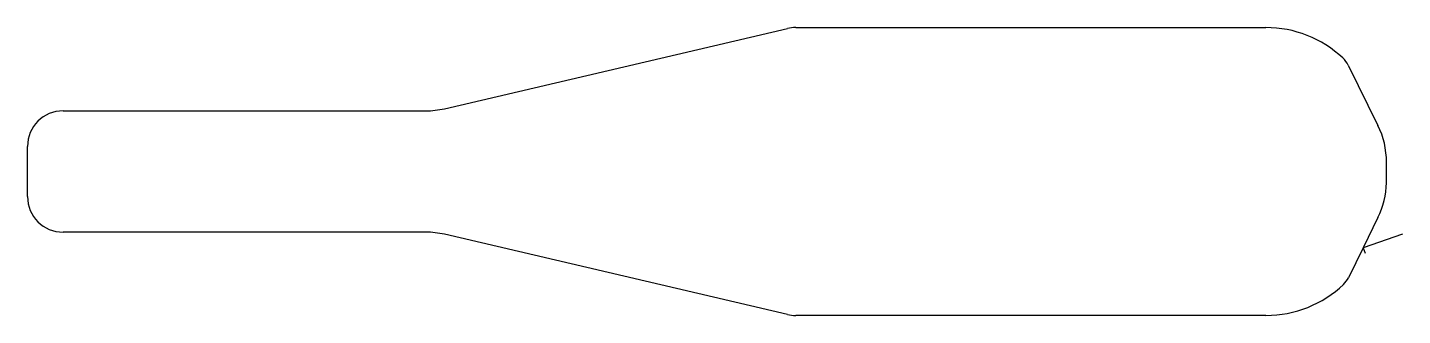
# Model space of a CAD drawing. Header units: metres. Extents: x 185 to 1343, y 202 to 444.
import ezdxf

# ---------------------------------------------------------------- set-up
doc = ezdxf.new("R2010")
doc.units = ezdxf.units.M

msp = doc.modelspace()

# ---------------------------------------------------------------- linework, layer by layer
at = {"layer": 'TOOL_0'}
for p, q in [((536.07, 375.709), (824.859, 443.093)), ((831.903, 443.904), (1227.894, 443.904)), ((1297.28, 412.201), (1322.217, 361.695)), ((214.95, 373.904), (520.392, 373.904)), ((184.95, 301.904), (184.95, 343.904)), ((1322.217, 284.113), (1309.749, 258.86)), ((520.392, 271.904), (214.95, 271.904)), ((824.86, 202.715), (536.071, 270.099)), ((1342.897, 270.095), (1309.749, 258.86)), ((1309.749, 258.86), (1297.281, 233.607)), ((1309.749, 258.86), (1311.354, 254.125)), ((1227.895, 201.904), (831.904, 201.904))]:
    msp.add_line(p, q, dxfattribs=at)
for centre, radius, start, end in [((832.053, 411.606), 32.298, 90.266094, 102.869764), ((1227.916, 349.244), 94.66, 46.89679, 90.013316), ((1279.262, 403.361), 20.07, 26.133515, 48.352947), ((214.95, 343.904), 30, 90, 180), ((520.392, 442.904), 69, 270, 283.133348), ((1259.45, 330.705), 70.001, 0, 26.276971), ((579.105, 322.904), 750.386, 359.281785, 0.595657), ((1259.071, 315.196), 70.381, 333.791734, 358.617567), ((214.95, 301.904), 30, 180, 270), ((520.392, 202.904), 69, 76.865843, 90), ((1277.341, 243.597), 22.303, 315.697587, 333.388993), ((1227.844, 296.997), 95.092, 270.030729, 313.500556), ((832.053, 234.202), 32.298, 257.131965, 269.73568)]:
    msp.add_arc(centre, radius, start, end, dxfattribs=at)

doc.saveas('drawing.dxf')
